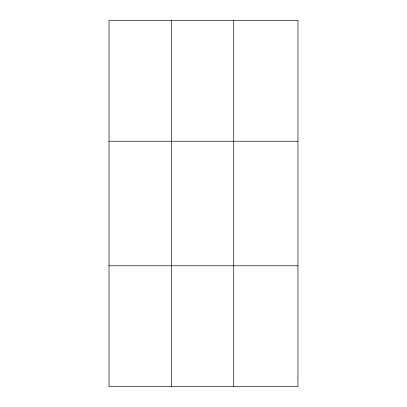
<?xml version="1.0" encoding="UTF-8"?>
<svg xmlns="http://www.w3.org/2000/svg" width="407" height="407" viewBox="0 0 407 407"><rect width="100%" height="100%" fill="white"/><g stroke="black" fill="none" stroke-linecap="round" stroke-linejoin="round"><path stroke-width="0.61" d="M171.383 20.35L171.383 386.65M233.73 20.35L233.73 386.65M109.035 141.229L297.965 141.229M109.035 265.771L297.965 265.771M297.965 377.35L297.965 386.65L109.035 386.65L109.035 20.35L297.965 20.35L297.965 377.35"/></g></svg>
